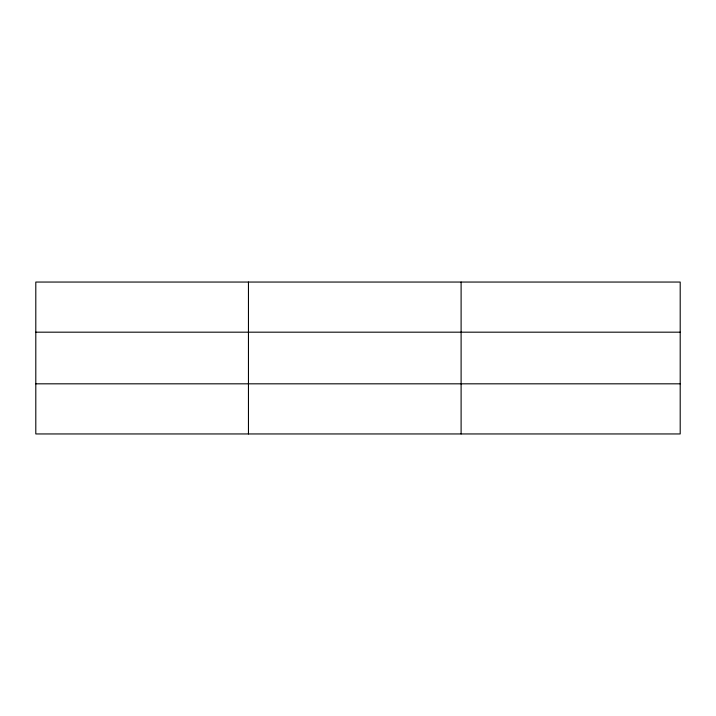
<?xml version="1.0" encoding="UTF-8"?>
<svg xmlns="http://www.w3.org/2000/svg" width="716" height="716" viewBox="0 0 716 716"><rect width="100%" height="100%" fill="white"/><g stroke="black" fill="none" stroke-linecap="round" stroke-linejoin="round"><path stroke-width="1.07" d="M248.452 433.95L248.452 282.05M461.104 433.95L461.104 282.05M680.2 383.821L680.2 433.95L35.8 433.95L35.8 282.05L680.2 282.05L680.2 383.821L35.8 383.821M35.8 332.179L680.2 332.179"/></g></svg>
